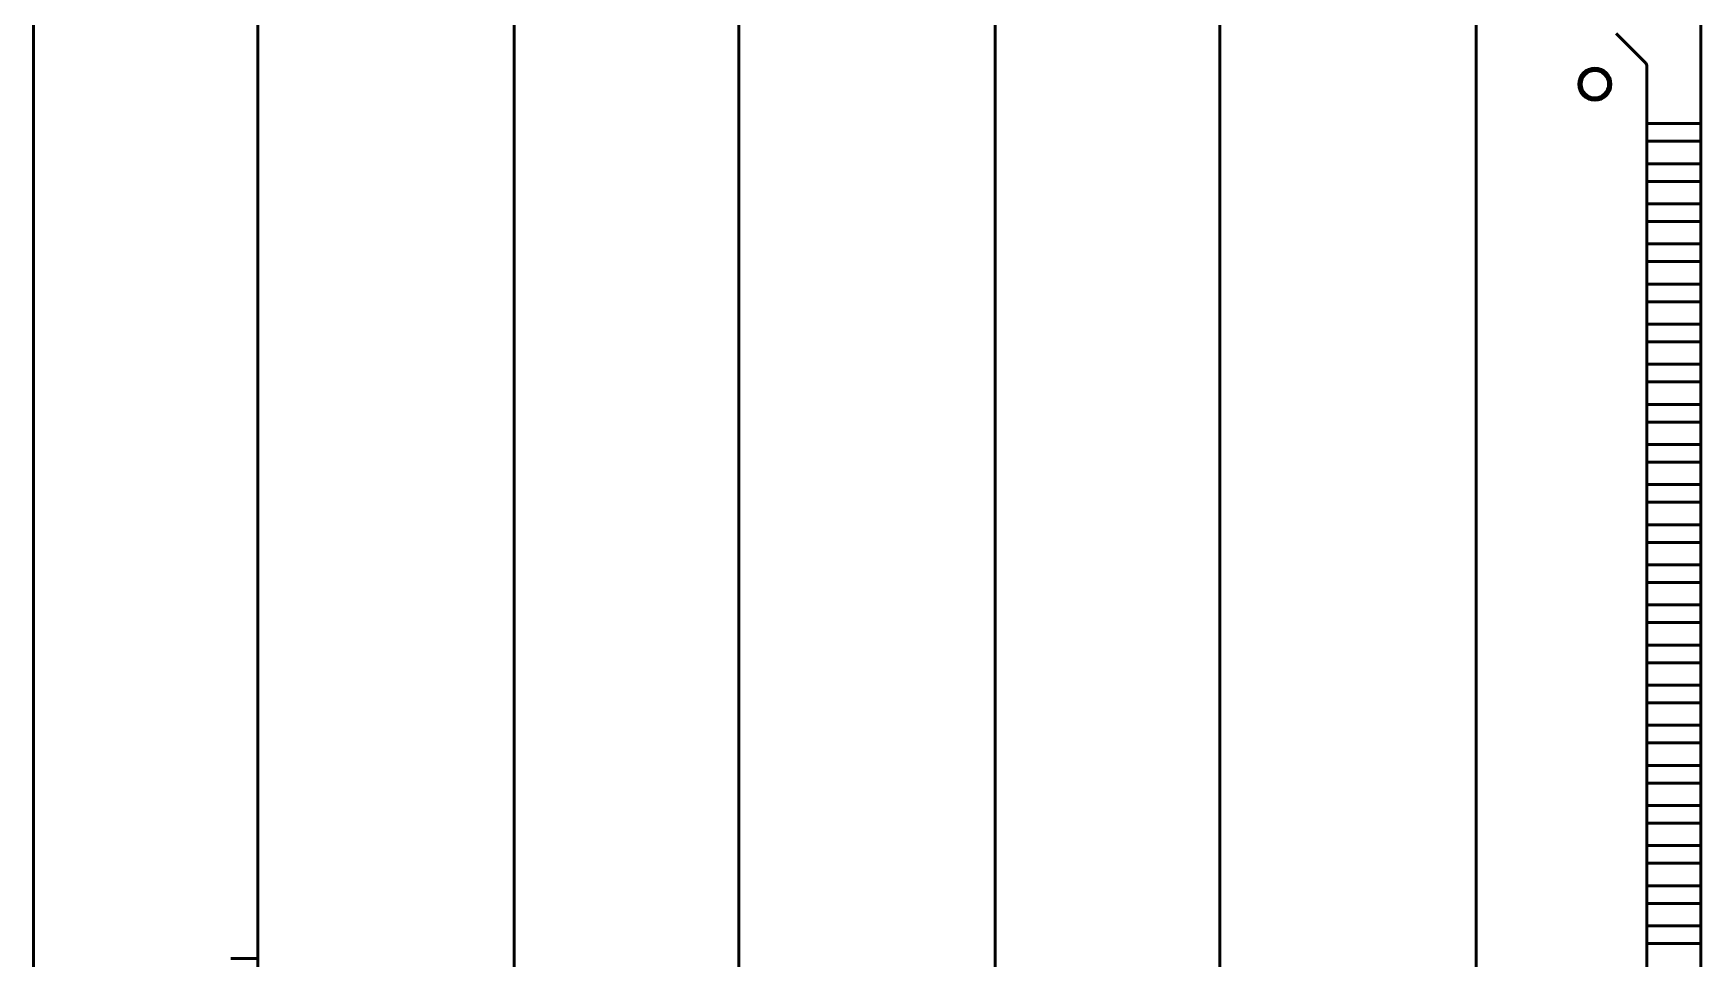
# Model space of a CAD drawing. Header units: millimetres. Extents: x 2121 to 4904, y 892 to 1933.
# Drawn here: x 2774.78 to 2805.98, y 1486.57 to 1503.88 of the extents above; entities that cross this region are included whole.
import ezdxf

# ---------------------------------------------------------------- set-up
doc = ezdxf.new("R2010")
doc.units = ezdxf.units.MM
doc.header["$LTSCALE"] = 1.8
doc.layers.add('외형선(ISO)', color=7, linetype='Continuous', lineweight=50)

msp = doc.modelspace()

# ---------------------------------------------------------------- linework, layer by layer
at = {"layer": '외형선(ISO)', "color": 7}
for p, q in [((2774.779, 1470.133), (2774.779, 1537.633)), ((2778.979, 1537.633), (2778.979, 1470.133)), ((2783.779, 1470.133), (2783.779, 1537.633)), ((2787.979, 1537.633), (2787.979, 1470.133)), ((2792.779, 1470.133), (2792.779, 1537.633)), ((2796.979, 1537.633), (2796.979, 1470.133)), ((2801.779, 1470.133), (2801.779, 1537.633)), ((2805.979, 1537.633), (2805.979, 1470.133)), ((2804.396, 1503.876), (2804.395, 1503.876)), ((2804.952, 1503.32), (2804.396, 1503.876)), ((2804.952, 1503.319), (2804.952, 1503.32)), ((2804.974, 1468.341), (2804.974, 1503.267)), ((2804.974, 1503.267), (2804.974, 1503.267)), ((2805.073, 1502.188), (2804.974, 1502.188)), ((2804.974, 1502.188), (2804.974, 1501.858)), ((2805.368, 1502.188), (2805.073, 1502.188)), ((2805.507, 1502.188), (2805.368, 1502.188)), ((2805.655, 1502.188), (2805.507, 1502.188)), ((2805.655, 1502.188), (2805.979, 1502.188)), ((2804.974, 1501.858), (2805.073, 1501.858)), ((2805.073, 1501.858), (2805.368, 1501.858)), ((2805.368, 1501.858), (2805.507, 1501.858)), ((2805.507, 1501.858), (2805.655, 1501.858)), ((2805.979, 1501.858), (2805.655, 1501.858)), ((2805.073, 1501.438), (2804.974, 1501.438)), ((2804.974, 1501.438), (2804.974, 1501.108)), ((2805.368, 1501.438), (2805.073, 1501.438)), ((2805.507, 1501.438), (2805.368, 1501.438)), ((2805.655, 1501.438), (2805.507, 1501.438)), ((2805.655, 1501.438), (2805.979, 1501.438)), ((2804.974, 1501.108), (2805.073, 1501.108)), ((2805.073, 1501.108), (2805.368, 1501.108)), ((2805.368, 1501.108), (2805.507, 1501.108)), ((2805.507, 1501.108), (2805.655, 1501.108)), ((2805.979, 1501.108), (2805.655, 1501.108)), ((2805.073, 1500.688), (2804.974, 1500.688)), ((2804.974, 1500.688), (2804.974, 1500.358)), ((2805.368, 1500.688), (2805.073, 1500.688)), ((2805.507, 1500.688), (2805.368, 1500.688)), ((2805.655, 1500.688), (2805.507, 1500.688)), ((2805.655, 1500.688), (2805.979, 1500.688)), ((2804.974, 1500.358), (2805.073, 1500.358)), ((2805.073, 1500.358), (2805.368, 1500.358)), ((2805.368, 1500.358), (2805.507, 1500.358)), ((2805.507, 1500.358), (2805.655, 1500.358)), ((2805.979, 1500.358), (2805.655, 1500.358)), ((2805.073, 1499.938), (2804.974, 1499.938)), ((2804.974, 1499.938), (2804.974, 1499.608)), ((2805.368, 1499.938), (2805.073, 1499.938)), ((2805.507, 1499.938), (2805.368, 1499.938)), ((2805.655, 1499.938), (2805.507, 1499.938)), ((2805.655, 1499.938), (2805.979, 1499.938)), ((2804.974, 1499.608), (2805.073, 1499.608)), ((2805.073, 1499.608), (2805.368, 1499.608)), ((2805.368, 1499.608), (2805.507, 1499.608)), ((2805.507, 1499.608), (2805.655, 1499.608)), ((2805.979, 1499.608), (2805.655, 1499.608)), ((2805.073, 1499.188), (2804.974, 1499.188)), ((2804.974, 1499.188), (2804.974, 1498.858)), ((2805.368, 1499.188), (2805.073, 1499.188)), ((2805.507, 1499.188), (2805.368, 1499.188)), ((2805.655, 1499.188), (2805.507, 1499.188)), ((2805.655, 1499.188), (2805.979, 1499.188)), ((2804.974, 1498.858), (2805.073, 1498.858)), ((2805.073, 1498.858), (2805.368, 1498.858)), ((2805.368, 1498.858), (2805.507, 1498.858)), ((2805.507, 1498.858), (2805.655, 1498.858)), ((2805.979, 1498.858), (2805.655, 1498.858)), ((2805.073, 1498.438), (2804.974, 1498.438)), ((2804.974, 1498.438), (2804.974, 1498.108)), ((2805.368, 1498.438), (2805.073, 1498.438)), ((2805.507, 1498.438), (2805.368, 1498.438)), ((2805.655, 1498.438), (2805.507, 1498.438)), ((2805.655, 1498.438), (2805.979, 1498.438)), ((2804.974, 1498.108), (2805.073, 1498.108)), ((2805.073, 1498.108), (2805.368, 1498.108)), ((2805.368, 1498.108), (2805.507, 1498.108)), ((2805.507, 1498.108), (2805.655, 1498.108)), ((2805.979, 1498.108), (2805.655, 1498.108)), ((2805.073, 1497.688), (2804.974, 1497.688)), ((2804.974, 1497.688), (2804.974, 1497.358)), ((2805.368, 1497.688), (2805.073, 1497.688)), ((2805.507, 1497.688), (2805.368, 1497.688)), ((2805.655, 1497.688), (2805.507, 1497.688)), ((2805.655, 1497.688), (2805.979, 1497.688)), ((2804.974, 1497.358), (2805.073, 1497.358)), ((2805.073, 1497.358), (2805.368, 1497.358)), ((2805.368, 1497.358), (2805.507, 1497.358)), ((2805.507, 1497.358), (2805.655, 1497.358)), ((2805.979, 1497.358), (2805.655, 1497.358)), ((2805.073, 1496.938), (2804.974, 1496.938)), ((2804.974, 1496.938), (2804.974, 1496.608)), ((2805.368, 1496.938), (2805.073, 1496.938)), ((2805.507, 1496.938), (2805.368, 1496.938)), ((2805.655, 1496.938), (2805.507, 1496.938)), ((2805.655, 1496.938), (2805.979, 1496.938)), ((2804.974, 1496.608), (2805.073, 1496.608)), ((2805.073, 1496.608), (2805.368, 1496.608)), ((2805.368, 1496.608), (2805.507, 1496.608)), ((2805.507, 1496.608), (2805.655, 1496.608)), ((2805.979, 1496.608), (2805.655, 1496.608)), ((2805.073, 1496.188), (2804.974, 1496.188)), ((2804.974, 1496.188), (2804.974, 1495.858)), ((2805.368, 1496.188), (2805.073, 1496.188)), ((2805.507, 1496.188), (2805.368, 1496.188)), ((2805.655, 1496.188), (2805.507, 1496.188)), ((2805.655, 1496.188), (2805.979, 1496.188)), ((2804.974, 1495.858), (2805.073, 1495.858)), ((2805.073, 1495.858), (2805.368, 1495.858)), ((2805.368, 1495.858), (2805.507, 1495.858)), ((2805.507, 1495.858), (2805.655, 1495.858)), ((2805.979, 1495.858), (2805.655, 1495.858)), ((2805.073, 1495.438), (2804.974, 1495.438)), ((2804.974, 1495.438), (2804.974, 1495.108)), ((2805.368, 1495.438), (2805.073, 1495.438)), ((2805.507, 1495.438), (2805.368, 1495.438)), ((2805.655, 1495.438), (2805.507, 1495.438)), ((2805.655, 1495.438), (2805.979, 1495.438)), ((2804.974, 1495.108), (2805.073, 1495.108)), ((2805.073, 1495.108), (2805.368, 1495.108)), ((2805.368, 1495.108), (2805.507, 1495.108)), ((2805.507, 1495.108), (2805.655, 1495.108)), ((2805.979, 1495.108), (2805.655, 1495.108)), ((2805.073, 1494.688), (2804.974, 1494.688)), ((2804.974, 1494.688), (2804.974, 1494.358)), ((2805.368, 1494.688), (2805.073, 1494.688)), ((2805.507, 1494.688), (2805.368, 1494.688)), ((2805.655, 1494.688), (2805.507, 1494.688)), ((2805.655, 1494.688), (2805.979, 1494.688)), ((2804.974, 1494.358), (2805.073, 1494.358)), ((2805.073, 1494.358), (2805.368, 1494.358)), ((2805.368, 1494.358), (2805.507, 1494.358)), ((2805.507, 1494.358), (2805.655, 1494.358)), ((2805.979, 1494.358), (2805.655, 1494.358)), ((2805.073, 1493.938), (2804.974, 1493.938)), ((2804.974, 1493.938), (2804.974, 1493.608)), ((2805.368, 1493.938), (2805.073, 1493.938)), ((2805.507, 1493.938), (2805.368, 1493.938)), ((2805.655, 1493.938), (2805.507, 1493.938)), ((2805.655, 1493.938), (2805.979, 1493.938)), ((2804.974, 1493.608), (2805.073, 1493.608)), ((2805.073, 1493.608), (2805.368, 1493.608)), ((2805.368, 1493.608), (2805.507, 1493.608)), ((2805.507, 1493.608), (2805.655, 1493.608)), ((2805.979, 1493.608), (2805.655, 1493.608)), ((2805.073, 1493.188), (2804.974, 1493.188)), ((2804.974, 1493.188), (2804.974, 1492.858)), ((2805.368, 1493.188), (2805.073, 1493.188)), ((2805.507, 1493.188), (2805.368, 1493.188)), ((2805.655, 1493.188), (2805.507, 1493.188)), ((2805.655, 1493.188), (2805.979, 1493.188)), ((2804.974, 1492.858), (2805.073, 1492.858)), ((2805.073, 1492.858), (2805.368, 1492.858)), ((2805.368, 1492.858), (2805.507, 1492.858)), ((2805.507, 1492.858), (2805.655, 1492.858)), ((2805.979, 1492.858), (2805.655, 1492.858)), ((2805.073, 1492.438), (2804.974, 1492.438)), ((2804.974, 1492.438), (2804.974, 1492.108)), ((2805.368, 1492.438), (2805.073, 1492.438)), ((2805.507, 1492.438), (2805.368, 1492.438)), ((2805.655, 1492.438), (2805.507, 1492.438)), ((2805.655, 1492.438), (2805.979, 1492.438)), ((2804.974, 1492.108), (2805.073, 1492.108)), ((2805.073, 1492.108), (2805.368, 1492.108)), ((2805.368, 1492.108), (2805.507, 1492.108)), ((2805.507, 1492.108), (2805.655, 1492.108)), ((2805.979, 1492.108), (2805.655, 1492.108)), ((2805.073, 1491.688), (2804.974, 1491.688)), ((2804.974, 1491.688), (2804.974, 1491.358)), ((2805.368, 1491.688), (2805.073, 1491.688)), ((2805.507, 1491.688), (2805.368, 1491.688)), ((2805.655, 1491.688), (2805.507, 1491.688)), ((2805.655, 1491.688), (2805.979, 1491.688)), ((2804.974, 1491.358), (2805.073, 1491.358)), ((2805.073, 1491.358), (2805.368, 1491.358)), ((2805.368, 1491.358), (2805.507, 1491.358)), ((2805.507, 1491.358), (2805.655, 1491.358)), ((2805.979, 1491.358), (2805.655, 1491.358)), ((2805.073, 1490.938), (2804.974, 1490.938)), ((2804.974, 1490.938), (2804.974, 1490.608)), ((2805.368, 1490.938), (2805.073, 1490.938)), ((2805.507, 1490.938), (2805.368, 1490.938)), ((2805.655, 1490.938), (2805.507, 1490.938)), ((2805.655, 1490.938), (2805.979, 1490.938)), ((2804.974, 1490.608), (2805.073, 1490.608)), ((2805.073, 1490.608), (2805.368, 1490.608)), ((2805.368, 1490.608), (2805.507, 1490.608)), ((2805.507, 1490.608), (2805.655, 1490.608)), ((2805.979, 1490.608), (2805.655, 1490.608)), ((2805.073, 1490.188), (2804.974, 1490.188)), ((2804.974, 1490.188), (2804.974, 1489.858)), ((2805.368, 1490.188), (2805.073, 1490.188)), ((2805.507, 1490.188), (2805.368, 1490.188)), ((2805.655, 1490.188), (2805.507, 1490.188)), ((2805.655, 1490.188), (2805.979, 1490.188)), ((2804.974, 1489.858), (2805.073, 1489.858)), ((2805.073, 1489.858), (2805.368, 1489.858)), ((2805.368, 1489.858), (2805.507, 1489.858)), ((2805.507, 1489.858), (2805.655, 1489.858)), ((2805.979, 1489.858), (2805.655, 1489.858)), ((2805.073, 1489.438), (2804.974, 1489.438)), ((2804.974, 1489.438), (2804.974, 1489.108)), ((2805.368, 1489.438), (2805.073, 1489.438)), ((2805.507, 1489.438), (2805.368, 1489.438)), ((2805.655, 1489.438), (2805.507, 1489.438)), ((2805.655, 1489.438), (2805.979, 1489.438)), ((2804.974, 1489.108), (2805.073, 1489.108)), ((2805.073, 1489.108), (2805.368, 1489.108)), ((2805.368, 1489.108), (2805.507, 1489.108)), ((2805.507, 1489.108), (2805.655, 1489.108)), ((2805.979, 1489.108), (2805.655, 1489.108)), ((2805.073, 1488.688), (2804.974, 1488.688)), ((2804.974, 1488.688), (2804.974, 1488.358)), ((2805.368, 1488.688), (2805.073, 1488.688)), ((2805.507, 1488.688), (2805.368, 1488.688)), ((2805.655, 1488.688), (2805.507, 1488.688)), ((2805.655, 1488.688), (2805.979, 1488.688)), ((2804.974, 1488.358), (2805.073, 1488.358)), ((2805.073, 1488.358), (2805.368, 1488.358)), ((2805.368, 1488.358), (2805.507, 1488.358)), ((2805.507, 1488.358), (2805.655, 1488.358)), ((2805.979, 1488.358), (2805.655, 1488.358)), ((2805.073, 1487.938), (2804.974, 1487.938)), ((2804.974, 1487.938), (2804.974, 1487.608)), ((2805.368, 1487.938), (2805.073, 1487.938)), ((2805.507, 1487.938), (2805.368, 1487.938)), ((2805.655, 1487.938), (2805.507, 1487.938)), ((2805.655, 1487.938), (2805.979, 1487.938)), ((2804.974, 1487.608), (2805.073, 1487.608)), ((2805.073, 1487.608), (2805.368, 1487.608)), ((2805.368, 1487.608), (2805.507, 1487.608)), ((2805.507, 1487.608), (2805.655, 1487.608)), ((2805.979, 1487.608), (2805.655, 1487.608)), ((2805.073, 1487.188), (2804.974, 1487.188)), ((2804.974, 1487.188), (2804.974, 1486.858)), ((2805.368, 1487.188), (2805.073, 1487.188)), ((2805.507, 1487.188), (2805.368, 1487.188)), ((2805.655, 1487.188), (2805.507, 1487.188)), ((2805.655, 1487.188), (2805.979, 1487.188)), ((2804.974, 1486.858), (2805.073, 1486.858)), ((2805.073, 1486.858), (2805.368, 1486.858)), ((2805.368, 1486.858), (2805.507, 1486.858)), ((2805.507, 1486.858), (2805.655, 1486.858)), ((2805.979, 1486.858), (2805.655, 1486.858)), ((2778.473, 1486.574), (2778.979, 1486.574))]:
    msp.add_line(p, q, dxfattribs=at)
for radius in [0.3, 0.257]:
    msp.add_circle((2804, 1502.925), radius, dxfattribs=at)
msp.add_ellipse((2804.899, 1503.267), major_axis=(0.0285, -0.0689), ratio=0.993389, start_param=1.184815, end_param=1.956777, dxfattribs=at)

doc.saveas('drawing.dxf')
